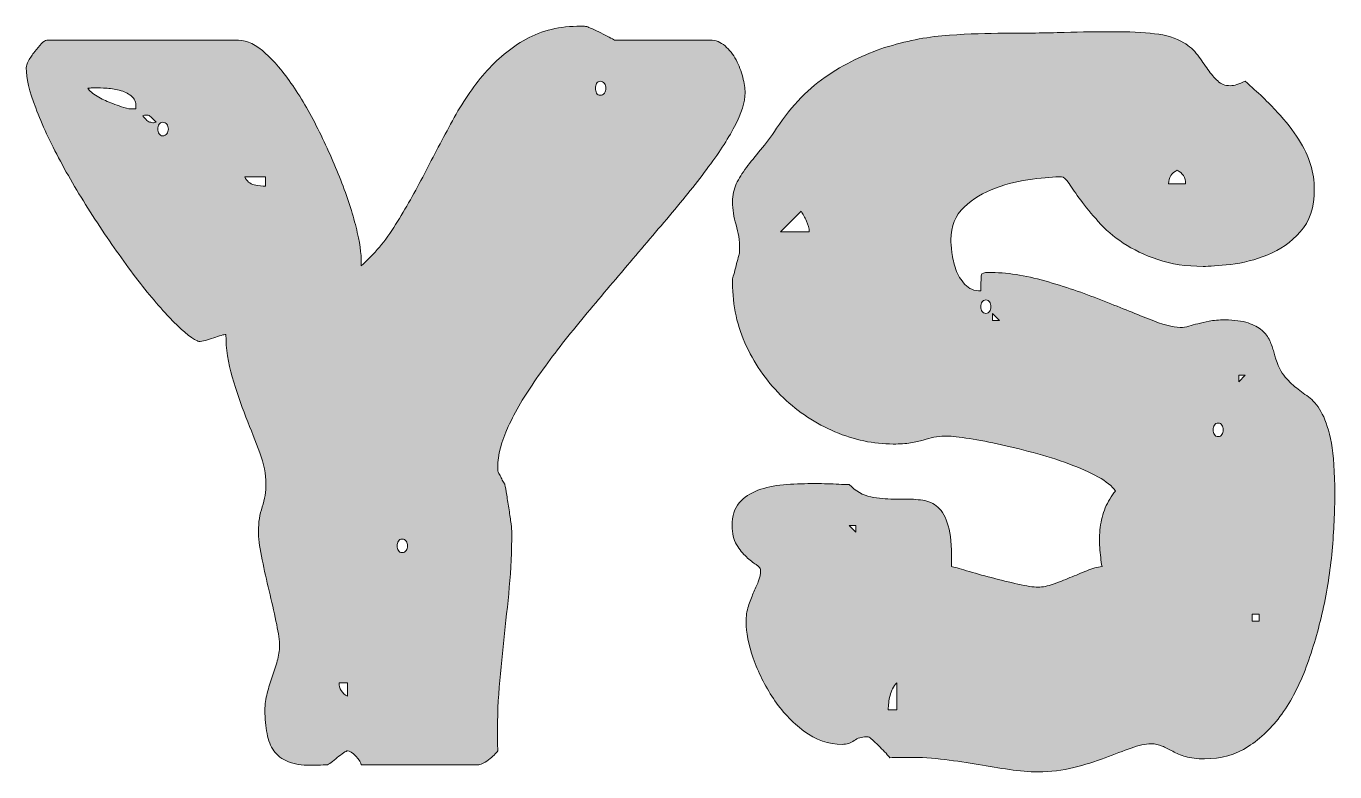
# Model space of a CAD drawing. Header units: inches. Extents: x 187 to 889, y -947 to -118.
# Drawn here: x 750.2 to 889.3, y -911.4 to -832.1 of the extents above; entities that cross this region are included whole.
import ezdxf

# ---------------------------------------------------------------- set-up
doc = ezdxf.new("R2010")
doc.units = ezdxf.units.IN
doc.header["$MEASUREMENT"] = 0
doc.layers.add('Layer 1', color=7, linetype='Continuous')

# ---------------------------------------------------------------- blocks, each defined once
blk = doc.blocks.new('block 35')
at = {"layer": 'Layer 1', "true_color": 0x040404}
h = blk.add_hatch(color=18, dxfattribs=at)
h.dxf.hatch_style = 2
edge = h.paths.add_edge_path()
edge.add_spline(control_points=[(777.12, -897.55), (777.04, -896.88), (776.89, -896.02), (776.66, -894.97), (776.43, -893.93), (776.18, -892.84), (775.92, -891.73), (775.65, -890.61), (775.41, -889.52), (775.2, -888.45), (774.99, -887.39), (774.88, -886.5), (774.88, -885.79), (774.88, -884.87), (775.01, -884.01), (775.28, -883.21), (775.55, -882.41), (775.68, -881.59), (775.68, -880.74), (775.68, -879.74), (775.46, -878.65), (775.01, -877.46), (774.57, -876.27), (774.08, -875.01), (773.55, -873.66), (773.02, -872.31), (772.53, -870.89), (772.09, -869.4), (771.64, -867.91), (771.42, -866.4), (771.42, -864.88), (771.31, -864.88), (771.15, -864.91), (770.92, -864.98), (770.68, -865.05), (770.42, -865.14), (770.12, -865.25), (769.81, -865.35), (769.52, -865.44), (769.24, -865.51), (768.95, -865.59), (768.72, -865.62), (768.55, -865.62), (768.47, -865.62), (768.42, -865.6), (768.39, -865.57), (767.61, -865.18), (766.61, -864.34), (765.41, -863.07), (764.2, -861.79), (762.92, -860.25), (761.57, -858.46), (760.23, -856.67), (758.87, -854.73), (757.5, -852.63), (756.14, -850.54), (754.91, -848.48), (753.83, -846.46), (752.75, -844.44), (751.87, -842.55), (751.2, -840.79), (750.52, -839.04), (750.19, -837.61), (750.19, -836.51), (750.19, -836.33), (750.27, -836.08), (750.45, -835.76), (750.63, -835.44), (750.84, -835.12), (751.09, -834.8), (751.34, -834.49), (751.58, -834.2), (751.81, -833.95), (752.04, -833.71), (752.22, -833.58), (752.37, -833.58), (752.37, -833.58), (772.75, -833.58), (772.75, -833.58), (773.67, -833.58), (774.65, -834.06), (775.68, -835.02), (776.71, -835.98), (777.72, -837.2), (778.71, -838.69), (779.7, -840.18), (780.65, -841.85), (781.53, -843.69), (782.42, -845.54), (783.2, -847.35), (783.88, -849.12), (784.55, -850.9), (785.05, -852.54), (785.39, -854.04), (785.73, -855.55), (785.86, -856.73), (785.79, -857.58), (787.17, -856.38), (788.4, -854.92), (789.46, -853.19), (790.53, -851.47), (791.55, -849.67), (792.52, -847.79), (793.5, -845.91), (794.49, -844.03), (795.5, -842.15), (796.52, -840.27), (797.66, -838.58), (798.94, -837.09), (800.21, -835.6), (801.68, -834.4), (803.33, -833.47), (804.98, -832.55), (806.92, -832.09), (809.16, -832.09), (809.16, -832.09), (809.53, -832.09), (809.53, -832.09), (809.6, -832.13), (809.69, -832.14), (809.79, -832.14), (809.9, -832.18), (810.09, -832.26), (810.38, -832.38), (810.66, -832.51), (810.97, -832.65), (811.28, -832.81), (811.6, -832.97), (811.9, -833.12), (812.16, -833.26), (812.43, -833.4), (812.62, -833.51), (812.72, -833.58), (812.72, -833.58), (822.89, -833.58), (822.89, -833.58), (823.49, -833.58), (824.02, -833.79), (824.48, -834.19), (824.94, -834.6), (825.34, -835.1), (825.65, -835.68), (825.97, -836.27), (826.21, -836.88), (826.37, -837.52), (826.53, -838.16), (826.61, -838.71), (826.61, -839.17), (826.61, -840.16), (826.24, -841.36), (825.5, -842.76), (824.75, -844.16), (823.76, -845.69), (822.51, -847.34), (821.27, -848.99), (819.86, -850.75), (818.28, -852.61), (816.7, -854.47), (815.1, -856.36), (813.47, -858.28), (811.83, -860.19), (810.23, -862.11), (808.65, -864.02), (807.07, -865.94), (805.66, -867.8), (804.42, -869.59), (803.18, -871.38), (802.18, -873.07), (801.44, -874.67), (800.69, -876.27), (800.32, -877.7), (800.32, -878.98), (800.32, -878.98), (800.32, -879.41), (800.32, -879.41), (800.32, -879.44), (800.36, -879.53), (800.45, -879.67), (800.54, -879.81), (800.62, -879.96), (800.69, -880.12), (800.76, -880.28), (800.84, -880.44), (800.93, -880.58), (801.02, -880.72), (801.07, -880.81), (801.07, -880.84), (801.14, -881.09), (801.21, -881.46), (801.28, -881.96), (801.35, -882.46), (801.43, -882.98), (801.52, -883.53), (801.61, -884.08), (801.68, -884.58), (801.73, -885.02), (801.78, -885.47), (801.81, -885.76), (801.81, -885.9), (801.81, -887.92), (801.72, -889.87), (801.55, -891.75), (801.37, -893.64), (801.17, -895.51), (800.96, -897.39), (800.75, -899.28), (800.57, -901.18), (800.43, -903.12), (800.28, -905.05), (800.25, -907.06), (800.32, -909.16), (800.14, -909.44), (799.82, -909.76), (799.34, -910.12), (798.86, -910.47), (798.48, -910.65), (798.19, -910.65), (798.19, -910.65), (785.79, -910.65), (785.79, -910.65), (785.79, -910.43), (785.6, -910.13), (785.23, -909.74), (784.86, -909.35), (784.57, -909.16), (784.35, -909.16), (784.28, -909.16), (784.14, -909.23), (783.93, -909.37), (783.72, -909.51), (783.49, -909.68), (783.26, -909.88), (783.03, -910.07), (782.81, -910.25), (782.6, -910.41), (782.38, -910.57), (782.24, -910.65), (782.17, -910.65), (782.14, -910.65), (781.91, -910.66), (781.48, -910.67), (781.05, -910.69), (780.72, -910.7), (780.47, -910.7), (779.47, -910.7), (778.66, -910.57), (778.02, -910.3), (777.38, -910.04), (776.88, -909.66), (776.53, -909.16), (776.17, -908.66), (775.93, -908.05), (775.79, -907.32), (775.64, -906.59), (775.57, -905.77), (775.57, -904.85), (775.57, -904.21), (775.65, -903.6), (775.81, -903.01), (775.97, -902.42), (776.15, -901.85), (776.34, -901.28), (776.54, -900.71), (776.72, -900.15), (776.88, -899.6), (777.04, -899.05), (777.12, -898.51), (777.12, -897.98), (777.12, -897.98), (777.12, -897.55), (777.12, -897.55)], knot_values=[0, 0, 0, 0, 1, 1, 1, 2, 2, 2, 3, 3, 3, 4, 4, 4, 5, 5, 5, 6, 6, 6, 7, 7, 7, 8, 8, 8, 9, 9, 9, 10, 10, 10, 11, 11, 11, 12, 12, 12, 13, 13, 13, 14, 14, 14, 15, 15, 15, 16, 16, 16, 17, 17, 17, 18, 18, 18, 19, 19, 19, 20, 20, 20, 21, 21, 21, 22, 22, 22, 23, 23, 23, 24, 24, 24, 25, 25, 25, 26, 26, 26, 27, 27, 27, 28, 28, 28, 29, 29, 29, 30, 30, 30, 31, 31, 31, 32, 32, 32, 33, 33, 33, 34, 34, 34, 35, 35, 35, 36, 36, 36, 37, 37, 37, 38, 38, 38, 39, 39, 39, 40, 40, 40, 41, 41, 41, 42, 42, 42, 43, 43, 43, 44, 44, 44, 45, 45, 45, 46, 46, 46, 47, 47, 47, 48, 48, 48, 49, 49, 49, 50, 50, 50, 51, 51, 51, 52, 52, 52, 53, 53, 53, 54, 54, 54, 55, 55, 55, 56, 56, 56, 57, 57, 57, 58, 58, 58, 59, 59, 59, 60, 60, 60, 61, 61, 61, 62, 62, 62, 63, 63, 63, 64, 64, 64, 65, 65, 65, 66, 66, 66, 67, 67, 67, 68, 68, 68, 69, 69, 69, 70, 70, 70, 71, 71, 71, 72, 72, 72, 73, 73, 73, 74, 74, 74, 75, 75, 75, 76, 76, 76, 77, 77, 77, 78, 78, 78, 79, 79, 79, 80, 80, 80, 81, 81, 81, 82, 82, 82, 83, 83, 83, 84, 84, 84, 85, 85, 85, 86, 86, 86, 87, 87, 87, 88, 88, 88, 89, 89, 89, 90, 90, 90, 90], degree=3, periodic=1)
edge = h.paths.add_edge_path()
edge.add_spline(control_points=[(761.47, -840.87), (761.47, -840.87), (761.84, -840.87), (761.84, -840.87), (761.91, -840.34), (761.79, -839.92), (761.47, -839.62), (761.15, -839.32), (760.75, -839.1), (760.27, -838.96), (759.79, -838.82), (759.29, -838.73), (758.78, -838.69), (758.27, -838.66), (757.83, -838.64), (757.48, -838.64), (757.4, -838.64), (757.28, -838.65), (757.1, -838.66), (756.93, -838.68), (756.8, -838.69), (756.73, -838.69), (756.91, -838.98), (757.24, -839.26), (757.72, -839.54), (758.2, -839.83), (758.68, -840.06), (759.18, -840.23), (759.75, -840.48), (760.38, -840.7), (761.1, -840.87), (761.1, -840.87), (761.47, -840.87), (761.47, -840.87)], knot_values=[0, 0, 0, 0, 1, 1, 1, 2, 2, 2, 3, 3, 3, 4, 4, 4, 5, 5, 5, 6, 6, 6, 7, 7, 7, 8, 8, 8, 9, 9, 9, 10, 10, 10, 11, 11, 11, 11], degree=3, periodic=1)
edge = h.paths.add_edge_path()
edge.add_spline(control_points=[(762.59, -841.62), (762.62, -841.69), (762.73, -841.81), (762.91, -841.99), (763.08, -842.17), (763.21, -842.28), (763.28, -842.31), (763.28, -842.31), (763.44, -842.31), (763.44, -842.31), (763.47, -842.35), (763.54, -842.36), (763.65, -842.36), (763.68, -842.36), (763.75, -842.35), (763.84, -842.34), (763.92, -842.32), (763.99, -842.31), (764.02, -842.31), (763.95, -842.24), (763.83, -842.12), (763.65, -841.94), (763.47, -841.76), (763.35, -841.65), (763.28, -841.62), (763.28, -841.58), (763.23, -841.56), (763.14, -841.56), (763.06, -841.56), (762.98, -841.56), (762.91, -841.56), (762.87, -841.56), (762.82, -841.56), (762.75, -841.56), (762.67, -841.56), (762.62, -841.58), (762.59, -841.62)], knot_values=[0, 0, 0, 0, 1, 1, 1, 2, 2, 2, 3, 3, 3, 4, 4, 4, 5, 5, 5, 6, 6, 6, 7, 7, 7, 8, 8, 8, 9, 9, 9, 10, 10, 10, 11, 11, 11, 12, 12, 12, 12], degree=3, periodic=1)
edge = h.paths.add_edge_path()
edge.add_spline(control_points=[(764.71, -842.31), (764.54, -842.31), (764.4, -842.38), (764.32, -842.52), (764.23, -842.66), (764.18, -842.83), (764.18, -843.03), (764.18, -843.22), (764.23, -843.39), (764.32, -843.53), (764.4, -843.68), (764.54, -843.75), (764.71, -843.75), (764.89, -843.75), (765.03, -843.68), (765.14, -843.53), (765.25, -843.39), (765.3, -843.22), (765.3, -843.03), (765.3, -842.83), (765.25, -842.66), (765.14, -842.52), (765.03, -842.38), (764.89, -842.31), (764.71, -842.31)], knot_values=[0, 0, 0, 0, 1, 1, 1, 2, 2, 2, 3, 3, 3, 4, 4, 4, 5, 5, 5, 6, 6, 6, 7, 7, 7, 8, 8, 8, 8], degree=3, periodic=1)
edge = h.paths.add_edge_path()
edge.add_spline(control_points=[(773.44, -848.11), (773.62, -848.57), (773.95, -848.86), (774.43, -848.96), (774.91, -849.07), (775.31, -849.12), (775.63, -849.12), (775.63, -849.12), (775.63, -848.11), (775.63, -848.11), (775.63, -848.11), (773.44, -848.11), (773.44, -848.11)], knot_values=[0, 0, 0, 0, 1, 1, 1, 2, 2, 2, 3, 3, 3, 4, 4, 4, 4], degree=3, periodic=1)
edge = h.paths.add_edge_path()
edge.add_spline(control_points=[(783.45, -901.92), (783.45, -902.56), (783.75, -903.04), (784.35, -903.36), (784.35, -903.36), (784.35, -901.92), (784.35, -901.92), (784.35, -901.92), (783.45, -901.92), (783.45, -901.92)], knot_values=[0, 0, 0, 0, 1, 1, 1, 2, 2, 2, 3, 3, 3, 3], degree=3, periodic=1)
edge = h.paths.add_edge_path()
edge.add_spline(control_points=[(790.16, -886.64), (789.98, -886.64), (789.84, -886.72), (789.76, -886.86), (789.67, -887), (789.62, -887.17), (789.62, -887.36), (789.62, -887.56), (789.67, -887.73), (789.76, -887.87), (789.84, -888.01), (789.98, -888.08), (790.16, -888.08), (790.33, -888.08), (790.47, -888.01), (790.58, -887.87), (790.69, -887.73), (790.74, -887.56), (790.74, -887.36), (790.74, -887.17), (790.69, -887), (790.58, -886.86), (790.47, -886.72), (790.33, -886.64), (790.16, -886.64)], knot_values=[0, 0, 0, 0, 1, 1, 1, 2, 2, 2, 3, 3, 3, 4, 4, 4, 5, 5, 5, 6, 6, 6, 7, 7, 7, 8, 8, 8, 8], degree=3, periodic=1)
edge = h.paths.add_edge_path()
edge.add_spline(control_points=[(811.23, -837.95), (811.05, -837.95), (810.92, -838.02), (810.83, -838.18), (810.74, -838.34), (810.7, -838.51), (810.7, -838.69), (810.7, -838.87), (810.74, -839.04), (810.83, -839.2), (810.92, -839.36), (811.05, -839.44), (811.23, -839.44), (811.41, -839.44), (811.55, -839.36), (811.66, -839.2), (811.76, -839.04), (811.82, -838.87), (811.82, -838.69), (811.82, -838.51), (811.76, -838.34), (811.66, -838.18), (811.55, -838.02), (811.41, -837.95), (811.23, -837.95)], knot_values=[0, 0, 0, 0, 1, 1, 1, 2, 2, 2, 3, 3, 3, 4, 4, 4, 5, 5, 5, 6, 6, 6, 7, 7, 7, 8, 8, 8, 8], degree=3, periodic=1)
h = blk.add_hatch(color=18, dxfattribs=at)
h.dxf.hatch_style = 2
edge = h.paths.add_edge_path()
edge.add_spline(control_points=[(857.75, -911.39), (856.79, -911.39), (855.78, -911.31), (854.71, -911.15), (853.65, -910.99), (852.55, -910.82), (851.41, -910.62), (850.28, -910.42), (849.09, -910.25), (847.85, -910.09), (846.61, -909.93), (845.31, -909.85), (843.96, -909.85), (843.64, -909.85), (843.32, -909.85), (843.01, -909.85), (842.69, -909.85), (842.35, -909.87), (841.99, -909.9), (841.92, -909.8), (841.79, -909.64), (841.6, -909.42), (841.4, -909.21), (841.19, -908.99), (840.96, -908.76), (840.72, -908.53), (840.5, -908.31), (840.29, -908.12), (840.08, -907.93), (839.92, -907.79), (839.81, -907.72), (839.81, -907.72), (839.71, -907.67), (839.71, -907.67), (839.71, -907.67), (839.49, -907.67), (839.49, -907.67), (838.99, -907.67), (838.57, -907.8), (838.22, -908.07), (837.86, -908.33), (837.43, -908.47), (836.94, -908.47), (835.48, -908.47), (834.12, -908), (832.87, -907.05), (831.61, -906.12), (830.52, -904.96), (829.62, -903.6), (828.72, -902.23), (828, -900.8), (827.49, -899.31), (826.98, -897.82), (826.72, -896.54), (826.72, -895.48), (826.72, -894.84), (826.8, -894.27), (826.96, -893.78), (827.12, -893.28), (827.3, -892.82), (827.49, -892.39), (827.68, -891.97), (827.86, -891.56), (828.02, -891.17), (828.18, -890.78), (828.26, -890.35), (828.26, -889.89), (828.26, -889.75), (828.1, -889.57), (827.78, -889.36), (827.46, -889.15), (827.12, -888.87), (826.75, -888.53), (826.37, -888.2), (826.03, -887.76), (825.71, -887.23), (825.39, -886.7), (825.23, -886.02), (825.23, -885.21), (825.23, -884.18), (825.49, -883.37), (826, -882.79), (826.51, -882.2), (827.17, -881.76), (827.97, -881.45), (828.77, -881.15), (829.67, -880.96), (830.68, -880.87), (831.7, -880.78), (832.68, -880.74), (833.64, -880.74), (833.82, -880.74), (834.09, -880.74), (834.46, -880.74), (834.84, -880.74), (835.23, -880.75), (835.66, -880.76), (836.09, -880.78), (836.49, -880.8), (836.88, -880.82), (837.27, -880.83), (837.54, -880.84), (837.68, -880.84), (838.39, -881.55), (839.15, -881.99), (839.97, -882.15), (840.79, -882.31), (841.6, -882.39), (842.42, -882.39), (842.42, -882.39), (843.75, -882.39), (843.75, -882.39), (844.46, -882.39), (845.12, -882.44), (845.72, -882.55), (846.32, -882.65), (846.85, -882.94), (847.29, -883.42), (847.73, -883.9), (848.07, -884.62), (848.3, -885.58), (848.53, -886.54), (848.61, -887.87), (848.54, -889.57), (848.82, -889.61), (849.37, -889.75), (850.16, -890), (850.96, -890.25), (851.84, -890.49), (852.8, -890.74), (853.76, -890.99), (854.7, -891.22), (855.62, -891.43), (856.54, -891.65), (857.25, -891.75), (857.75, -891.75), (858.24, -891.75), (858.79, -891.65), (859.37, -891.43), (859.96, -891.22), (860.55, -890.99), (861.15, -890.74), (861.76, -890.49), (862.35, -890.25), (862.94, -890), (863.52, -889.75), (864.06, -889.61), (864.56, -889.57), (864.45, -888.93), (864.37, -888.26), (864.32, -887.55), (864.27, -886.84), (864.29, -886.12), (864.37, -885.39), (864.46, -884.67), (864.64, -883.98), (864.91, -883.32), (865.17, -882.66), (865.54, -882.07), (866, -881.53), (865.64, -881), (865.02, -880.5), (864.13, -880.02), (863.25, -879.54), (862.21, -879.08), (861.02, -878.63), (859.83, -878.19), (858.57, -877.79), (857.24, -877.44), (855.91, -877.08), (854.63, -876.77), (853.41, -876.5), (852.19, -876.24), (851.08, -876.04), (850.08, -875.89), (849.09, -875.75), (848.34, -875.68), (847.85, -875.68), (847.42, -875.68), (847.03, -875.73), (846.68, -875.81), (846.32, -875.9), (845.95, -876), (845.56, -876.11), (845.17, -876.21), (844.72, -876.31), (844.2, -876.4), (843.69, -876.49), (843.08, -876.53), (842.37, -876.53), (840.27, -876.53), (838.21, -876.1), (836.17, -875.23), (834.12, -874.36), (832.3, -873.15), (830.68, -871.61), (829.07, -870.06), (827.76, -868.25), (826.77, -866.15), (825.78, -864.06), (825.28, -861.81), (825.28, -859.39), (825.28, -859.39), (825.28, -859.02), (825.28, -859.02), (825.28, -858.95), (825.33, -858.77), (825.42, -858.49), (825.5, -858.21), (825.58, -857.9), (825.65, -857.58), (825.73, -857.26), (825.81, -856.96), (825.89, -856.68), (825.98, -856.4), (826.03, -856.22), (826.03, -856.15), (826.03, -856.15), (826.03, -855.77), (826.03, -855.77), (826.03, -854.89), (825.9, -854.04), (825.65, -853.22), (825.41, -852.4), (825.28, -851.59), (825.28, -850.77), (825.28, -850.06), (825.42, -849.42), (825.68, -848.86), (825.95, -848.29), (826.3, -847.71), (826.75, -847.13), (827.19, -846.54), (827.69, -845.92), (828.26, -845.26), (828.83, -844.61), (829.4, -843.84), (829.97, -842.95), (831.6, -840.5), (833.44, -838.6), (835.5, -837.25), (837.56, -835.91), (839.68, -834.9), (841.86, -834.25), (844.04, -833.59), (846.2, -833.19), (848.33, -833.05), (850.46, -832.91), (852.39, -832.84), (854.13, -832.84), (856.47, -832.84), (858.6, -832.81), (860.52, -832.76), (862.43, -832.7), (864.13, -832.68), (865.63, -832.68), (867.4, -832.68), (868.91, -832.75), (870.15, -832.89), (871.39, -833.03), (872.42, -833.35), (873.24, -833.85), (873.84, -834.2), (874.33, -834.65), (874.73, -835.18), (875.12, -835.71), (875.48, -836.22), (875.82, -836.69), (876.15, -837.17), (876.5, -837.58), (876.86, -837.92), (877.21, -838.26), (877.65, -838.42), (878.19, -838.42), (878.61, -838.42), (879.14, -838.26), (879.78, -837.95), (881.13, -839.12), (882.26, -840.21), (883.19, -841.22), (884.11, -842.23), (884.87, -843.2), (885.45, -844.12), (886.04, -845.04), (886.46, -845.94), (886.73, -846.81), (886.99, -847.68), (887.13, -848.56), (887.13, -849.44), (887.13, -851.36), (886.63, -852.87), (885.64, -853.97), (884.64, -855.07), (883.49, -855.88), (882.18, -856.41), (880.86, -856.95), (879.55, -857.28), (878.24, -857.42), (876.93, -857.57), (875.95, -857.64), (875.31, -857.64), (873.5, -857.64), (871.9, -857.4), (870.5, -856.92), (869.09, -856.44), (867.87, -855.85), (866.82, -855.16), (865.78, -854.47), (864.89, -853.71), (864.16, -852.87), (863.43, -852.04), (862.81, -851.28), (862.3, -850.59), (861.78, -849.89), (861.37, -849.31), (861.05, -848.83), (860.73, -848.35), (860.46, -848.11), (860.25, -848.11), (859.5, -848.11), (858.47, -848.19), (857.16, -848.35), (855.85, -848.51), (854.55, -848.83), (853.25, -849.31), (851.95, -849.79), (850.84, -850.46), (849.9, -851.33), (848.96, -852.2), (848.49, -853.36), (848.49, -854.82), (848.49, -855.1), (848.52, -855.54), (848.59, -856.15), (848.66, -856.75), (848.81, -857.35), (849.02, -857.96), (849.23, -858.56), (849.55, -859.09), (849.98, -859.55), (850.4, -860.02), (850.97, -860.25), (851.68, -860.25), (851.68, -859.29), (851.7, -858.72), (851.73, -858.54), (851.77, -858.37), (852.02, -858.28), (852.48, -858.28), (854.4, -858.28), (856.4, -858.58), (858.49, -859.18), (860.59, -859.79), (862.57, -860.46), (864.45, -861.2), (866.33, -861.95), (868.02, -862.62), (869.51, -863.23), (871, -863.83), (872.12, -864.13), (872.86, -864.13), (873.18, -864.13), (873.49, -864.09), (873.79, -864), (874.1, -863.91), (874.41, -863.82), (874.75, -863.73), (875.09, -863.64), (875.49, -863.55), (875.95, -863.47), (876.41, -863.38), (876.98, -863.33), (877.65, -863.33), (878.65, -863.33), (879.45, -863.44), (880.08, -863.65), (880.69, -863.86), (881.19, -864.13), (881.57, -864.45), (881.94, -864.77), (882.21, -865.13), (882.39, -865.54), (882.57, -865.95), (882.71, -866.35), (882.82, -866.74), (883.1, -867.84), (883.45, -868.66), (883.88, -869.21), (884.31, -869.76), (884.76, -870.22), (885.24, -870.57), (885.72, -870.93), (886.2, -871.29), (886.67, -871.66), (887.15, -872.03), (887.59, -872.59), (887.98, -873.34), (888.37, -874.08), (888.69, -875.11), (888.94, -876.43), (889.18, -877.74), (889.31, -879.53), (889.31, -881.8), (889.31, -883.72), (889.21, -885.75), (889.02, -887.89), (888.82, -890.04), (888.49, -892.15), (888.03, -894.23), (887.57, -896.3), (886.98, -898.3), (886.28, -900.22), (885.56, -902.13), (884.7, -903.81), (883.67, -905.25), (882.64, -906.68), (881.45, -907.84), (880.1, -908.7), (878.75, -909.58), (877.21, -910.01), (875.47, -910.01), (874.65, -910.01), (873.98, -909.93), (873.45, -909.77), (872.92, -909.61), (872.45, -909.42), (872.07, -909.21), (871.67, -909), (871.3, -908.81), (870.95, -908.65), (870.59, -908.49), (870.2, -908.41), (869.78, -908.41), (869.17, -908.41), (868.46, -908.56), (867.65, -908.86), (866.83, -909.17), (865.91, -909.51), (864.88, -909.9), (863.85, -910.29), (862.74, -910.64), (861.55, -910.94), (860.36, -911.24), (859.1, -911.39), (857.75, -911.39)], knot_values=[0, 0, 0, 0, 1, 1, 1, 2, 2, 2, 3, 3, 3, 4, 4, 4, 5, 5, 5, 6, 6, 6, 7, 7, 7, 8, 8, 8, 9, 9, 9, 10, 10, 10, 11, 11, 11, 12, 12, 12, 13, 13, 13, 14, 14, 14, 15, 15, 15, 16, 16, 16, 17, 17, 17, 18, 18, 18, 19, 19, 19, 20, 20, 20, 21, 21, 21, 22, 22, 22, 23, 23, 23, 24, 24, 24, 25, 25, 25, 26, 26, 26, 27, 27, 27, 28, 28, 28, 29, 29, 29, 30, 30, 30, 31, 31, 31, 32, 32, 32, 33, 33, 33, 34, 34, 34, 35, 35, 35, 36, 36, 36, 37, 37, 37, 38, 38, 38, 39, 39, 39, 40, 40, 40, 41, 41, 41, 42, 42, 42, 43, 43, 43, 44, 44, 44, 45, 45, 45, 46, 46, 46, 47, 47, 47, 48, 48, 48, 49, 49, 49, 50, 50, 50, 51, 51, 51, 52, 52, 52, 53, 53, 53, 54, 54, 54, 55, 55, 55, 56, 56, 56, 57, 57, 57, 58, 58, 58, 59, 59, 59, 60, 60, 60, 61, 61, 61, 62, 62, 62, 63, 63, 63, 64, 64, 64, 65, 65, 65, 66, 66, 66, 67, 67, 67, 68, 68, 68, 69, 69, 69, 70, 70, 70, 71, 71, 71, 72, 72, 72, 73, 73, 73, 74, 74, 74, 75, 75, 75, 76, 76, 76, 77, 77, 77, 78, 78, 78, 79, 79, 79, 80, 80, 80, 81, 81, 81, 82, 82, 82, 83, 83, 83, 84, 84, 84, 85, 85, 85, 86, 86, 86, 87, 87, 87, 88, 88, 88, 89, 89, 89, 90, 90, 90, 91, 91, 91, 92, 92, 92, 93, 93, 93, 94, 94, 94, 95, 95, 95, 96, 96, 96, 97, 97, 97, 98, 98, 98, 99, 99, 99, 100, 100, 100, 101, 101, 101, 102, 102, 102, 103, 103, 103, 104, 104, 104, 105, 105, 105, 106, 106, 106, 107, 107, 107, 108, 108, 108, 109, 109, 109, 110, 110, 110, 111, 111, 111, 112, 112, 112, 113, 113, 113, 114, 114, 114, 115, 115, 115, 116, 116, 116, 117, 117, 117, 118, 118, 118, 119, 119, 119, 120, 120, 120, 121, 121, 121, 122, 122, 122, 123, 123, 123, 124, 124, 124, 125, 125, 125, 126, 126, 126, 127, 127, 127, 128, 128, 128, 129, 129, 129, 130, 130, 130, 131, 131, 131, 132, 132, 132, 133, 133, 133, 134, 134, 134, 135, 135, 135, 136, 136, 136, 137, 137, 137, 138, 138, 138, 139, 139, 139, 140, 140, 140, 141, 141, 141, 142, 142, 142, 143, 143, 143, 144, 144, 144, 145, 145, 145, 146, 146, 146, 147, 147, 147, 148, 148, 148, 148], degree=3, periodic=1)
edge = h.paths.add_edge_path()
edge.add_spline(control_points=[(833.43, -853.97), (833.43, -853.61), (833.33, -853.23), (833.13, -852.82), (832.94, -852.41), (832.75, -852.07), (832.57, -851.78), (832.57, -851.78), (830.39, -853.97), (830.39, -853.97), (830.39, -853.97), (833.43, -853.97), (833.43, -853.97)], knot_values=[0, 0, 0, 0, 1, 1, 1, 2, 2, 2, 3, 3, 3, 4, 4, 4, 4], degree=3, periodic=1)
h.paths.add_polyline_path([(838.38, -885.9), (838.38, -885.21), (837.68, -885.21)])
edge = h.paths.add_edge_path()
edge.add_spline(control_points=[(842.74, -901.92), (842.38, -902.31), (842.14, -902.76), (842.02, -903.28), (841.9, -903.79), (841.83, -904.3), (841.83, -904.79), (841.83, -904.79), (842.74, -904.79), (842.74, -904.79), (842.74, -904.79), (842.74, -901.92), (842.74, -901.92)], knot_values=[0, 0, 0, 0, 1, 1, 1, 2, 2, 2, 3, 3, 3, 4, 4, 4, 4], degree=3, periodic=1)
edge = h.paths.add_edge_path()
edge.add_spline(control_points=[(852.21, -862.64), (852.39, -862.64), (852.52, -862.57), (852.61, -862.43), (852.7, -862.29), (852.75, -862.12), (852.75, -861.92), (852.75, -861.73), (852.7, -861.56), (852.61, -861.42), (852.52, -861.28), (852.39, -861.2), (852.21, -861.2), (852.03, -861.2), (851.9, -861.28), (851.81, -861.42), (851.72, -861.56), (851.68, -861.73), (851.68, -861.92), (851.68, -862.12), (851.72, -862.29), (851.81, -862.43), (851.9, -862.57), (852.03, -862.64), (852.21, -862.64)], knot_values=[0, 0, 0, 0, 1, 1, 1, 2, 2, 2, 3, 3, 3, 4, 4, 4, 5, 5, 5, 6, 6, 6, 7, 7, 7, 8, 8, 8, 8], degree=3, periodic=1)
h.paths.add_polyline_path([(852.9, -863.39), (853.65, -863.39), (852.9, -862.64)])
edge = h.paths.add_edge_path()
edge.add_spline(control_points=[(872.54, -847.42), (871.94, -847.7), (871.64, -848.18), (871.64, -848.86), (871.64, -848.86), (873.45, -848.86), (873.45, -848.86), (873.45, -848.18), (873.15, -847.7), (872.54, -847.42)], knot_values=[0, 0, 0, 0, 1, 1, 1, 2, 2, 2, 3, 3, 3, 3], degree=3, periodic=1)
edge = h.paths.add_edge_path()
edge.add_spline(control_points=[(876.91, -874.3), (876.73, -874.3), (876.6, -874.37), (876.51, -874.51), (876.42, -874.65), (876.38, -874.82), (876.38, -875.01), (876.38, -875.21), (876.42, -875.38), (876.51, -875.52), (876.6, -875.66), (876.73, -875.73), (876.91, -875.73), (877.09, -875.73), (877.22, -875.66), (877.31, -875.52), (877.39, -875.38), (877.44, -875.21), (877.44, -875.01), (877.44, -874.82), (877.39, -874.65), (877.31, -874.51), (877.22, -874.37), (877.09, -874.3), (876.91, -874.3)], knot_values=[0, 0, 0, 0, 1, 1, 1, 2, 2, 2, 3, 3, 3, 4, 4, 4, 5, 5, 5, 6, 6, 6, 7, 7, 7, 8, 8, 8, 8], degree=3, periodic=1)
h.paths.add_polyline_path([(879.78, -869.19), (879.09, -869.19), (879.09, -869.93)])
h.paths.add_polyline_path([(881.27, -894.63), (880.53, -894.63), (880.53, -895.37), (881.27, -895.37)])
at = {"layer": 'Layer 1', "lineweight": 0}
for points in [[(852.9, -863.39), (853.65, -863.39), (852.9, -862.64), (852.9, -863.39)], [(879.78, -869.19), (879.09, -869.19), (879.09, -869.93), (879.78, -869.19)], [(838.38, -885.9), (838.38, -885.21), (837.68, -885.21), (838.38, -885.9)], [(881.27, -894.63), (880.53, -894.63), (880.53, -895.37), (881.27, -895.37), (881.27, -894.63)]]:
    blk.add_lwpolyline(points, dxfattribs=at)
for points, knots in [([(777.12, -897.55), (777.04, -896.88), (776.89, -896.02), (776.66, -894.97), (776.43, -893.93), (776.18, -892.84), (775.92, -891.73), (775.65, -890.61), (775.41, -889.52), (775.2, -888.45), (774.99, -887.39), (774.88, -886.5), (774.88, -885.79), (774.88, -884.87), (775.01, -884.01), (775.28, -883.21), (775.55, -882.41), (775.68, -881.59), (775.68, -880.74), (775.68, -879.74), (775.46, -878.65), (775.01, -877.46), (774.57, -876.27), (774.08, -875.01), (773.55, -873.66), (773.02, -872.31), (772.53, -870.89), (772.09, -869.4), (771.64, -867.91), (771.42, -866.4), (771.42, -864.88), (771.31, -864.88), (771.15, -864.91), (770.92, -864.98), (770.68, -865.05), (770.42, -865.14), (770.12, -865.25), (769.81, -865.35), (769.52, -865.44), (769.24, -865.51), (768.95, -865.59), (768.72, -865.62), (768.55, -865.62), (768.47, -865.62), (768.42, -865.6), (768.39, -865.57), (767.61, -865.18), (766.61, -864.34), (765.41, -863.07), (764.2, -861.79), (762.92, -860.25), (761.57, -858.46), (760.23, -856.67), (758.87, -854.73), (757.5, -852.63), (756.14, -850.54), (754.91, -848.48), (753.83, -846.46), (752.75, -844.44), (751.87, -842.55), (751.2, -840.79), (750.52, -839.04), (750.19, -837.61), (750.19, -836.51), (750.19, -836.33), (750.27, -836.08), (750.45, -835.76), (750.63, -835.44), (750.84, -835.12), (751.09, -834.8), (751.34, -834.49), (751.58, -834.2), (751.81, -833.95), (752.04, -833.71), (752.22, -833.58), (752.37, -833.58), (752.37, -833.58), (772.75, -833.58), (772.75, -833.58), (773.67, -833.58), (774.65, -834.06), (775.68, -835.02), (776.71, -835.98), (777.72, -837.2), (778.71, -838.69), (779.7, -840.18), (780.65, -841.85), (781.53, -843.69), (782.42, -845.54), (783.2, -847.35), (783.88, -849.12), (784.55, -850.9), (785.05, -852.54), (785.39, -854.04), (785.73, -855.55), (785.86, -856.73), (785.79, -857.58), (787.17, -856.38), (788.4, -854.92), (789.46, -853.19), (790.53, -851.47), (791.55, -849.67), (792.52, -847.79), (793.5, -845.91), (794.49, -844.03), (795.5, -842.15), (796.52, -840.27), (797.66, -838.58), (798.94, -837.09), (800.21, -835.6), (801.68, -834.4), (803.33, -833.47), (804.98, -832.55), (806.92, -832.09), (809.16, -832.09), (809.16, -832.09), (809.53, -832.09), (809.53, -832.09), (809.6, -832.13), (809.69, -832.14), (809.79, -832.14), (809.9, -832.18), (810.09, -832.26), (810.38, -832.38), (810.66, -832.51), (810.97, -832.65), (811.28, -832.81), (811.6, -832.97), (811.9, -833.12), (812.16, -833.26), (812.43, -833.4), (812.62, -833.51), (812.72, -833.58), (812.72, -833.58), (822.89, -833.58), (822.89, -833.58), (823.49, -833.58), (824.02, -833.79), (824.48, -834.19), (824.94, -834.6), (825.34, -835.1), (825.65, -835.68), (825.97, -836.27), (826.21, -836.88), (826.37, -837.52), (826.53, -838.16), (826.61, -838.71), (826.61, -839.17), (826.61, -840.16), (826.24, -841.36), (825.5, -842.76), (824.75, -844.16), (823.76, -845.69), (822.51, -847.34), (821.27, -848.99), (819.86, -850.75), (818.28, -852.61), (816.7, -854.47), (815.1, -856.36), (813.47, -858.28), (811.83, -860.19), (810.23, -862.11), (808.65, -864.02), (807.07, -865.94), (805.66, -867.8), (804.42, -869.59), (803.18, -871.38), (802.18, -873.07), (801.44, -874.67), (800.69, -876.27), (800.32, -877.7), (800.32, -878.98), (800.32, -878.98), (800.32, -879.41), (800.32, -879.41), (800.32, -879.44), (800.36, -879.53), (800.45, -879.67), (800.54, -879.81), (800.62, -879.96), (800.69, -880.12), (800.76, -880.28), (800.84, -880.44), (800.93, -880.58), (801.02, -880.72), (801.07, -880.81), (801.07, -880.84), (801.14, -881.09), (801.21, -881.46), (801.28, -881.96), (801.35, -882.46), (801.43, -882.98), (801.52, -883.53), (801.61, -884.08), (801.68, -884.58), (801.73, -885.02), (801.78, -885.47), (801.81, -885.76), (801.81, -885.9), (801.81, -887.92), (801.72, -889.87), (801.55, -891.75), (801.37, -893.64), (801.17, -895.51), (800.96, -897.39), (800.75, -899.28), (800.57, -901.18), (800.43, -903.12), (800.28, -905.05), (800.25, -907.06), (800.32, -909.16), (800.14, -909.44), (799.82, -909.76), (799.34, -910.12), (798.86, -910.47), (798.48, -910.65), (798.19, -910.65), (798.19, -910.65), (785.79, -910.65), (785.79, -910.65), (785.79, -910.43), (785.6, -910.13), (785.23, -909.74), (784.86, -909.35), (784.57, -909.16), (784.35, -909.16), (784.28, -909.16), (784.14, -909.23), (783.93, -909.37), (783.72, -909.51), (783.49, -909.68), (783.26, -909.88), (783.03, -910.07), (782.81, -910.25), (782.6, -910.41), (782.38, -910.57), (782.24, -910.65), (782.17, -910.65), (782.14, -910.65), (781.91, -910.66), (781.48, -910.67), (781.05, -910.69), (780.72, -910.7), (780.47, -910.7), (779.47, -910.7), (778.66, -910.57), (778.02, -910.3), (777.38, -910.04), (776.88, -909.66), (776.53, -909.16), (776.17, -908.66), (775.93, -908.05), (775.79, -907.32), (775.64, -906.59), (775.57, -905.77), (775.57, -904.85), (775.57, -904.21), (775.65, -903.6), (775.81, -903.01), (775.97, -902.42), (776.15, -901.85), (776.34, -901.28), (776.54, -900.71), (776.72, -900.15), (776.88, -899.6), (777.04, -899.05), (777.12, -898.51), (777.12, -897.98), (777.12, -897.98), (777.12, -897.55), (777.12, -897.55)], [0, 0, 0, 0, 1, 1, 1, 2, 2, 2, 3, 3, 3, 4, 4, 4, 5, 5, 5, 6, 6, 6, 7, 7, 7, 8, 8, 8, 9, 9, 9, 10, 10, 10, 11, 11, 11, 12, 12, 12, 13, 13, 13, 14, 14, 14, 15, 15, 15, 16, 16, 16, 17, 17, 17, 18, 18, 18, 19, 19, 19, 20, 20, 20, 21, 21, 21, 22, 22, 22, 23, 23, 23, 24, 24, 24, 25, 25, 25, 26, 26, 26, 27, 27, 27, 28, 28, 28, 29, 29, 29, 30, 30, 30, 31, 31, 31, 32, 32, 32, 33, 33, 33, 34, 34, 34, 35, 35, 35, 36, 36, 36, 37, 37, 37, 38, 38, 38, 39, 39, 39, 40, 40, 40, 41, 41, 41, 42, 42, 42, 43, 43, 43, 44, 44, 44, 45, 45, 45, 46, 46, 46, 47, 47, 47, 48, 48, 48, 49, 49, 49, 50, 50, 50, 51, 51, 51, 52, 52, 52, 53, 53, 53, 54, 54, 54, 55, 55, 55, 56, 56, 56, 57, 57, 57, 58, 58, 58, 59, 59, 59, 60, 60, 60, 61, 61, 61, 62, 62, 62, 63, 63, 63, 64, 64, 64, 65, 65, 65, 66, 66, 66, 67, 67, 67, 68, 68, 68, 69, 69, 69, 70, 70, 70, 71, 71, 71, 72, 72, 72, 73, 73, 73, 74, 74, 74, 75, 75, 75, 76, 76, 76, 77, 77, 77, 78, 78, 78, 79, 79, 79, 80, 80, 80, 81, 81, 81, 82, 82, 82, 83, 83, 83, 84, 84, 84, 85, 85, 85, 86, 86, 86, 87, 87, 87, 88, 88, 88, 89, 89, 89, 90, 90, 90, 90]), ([(857.75, -911.39), (856.79, -911.39), (855.78, -911.31), (854.71, -911.15), (853.65, -910.99), (852.55, -910.82), (851.41, -910.62), (850.28, -910.42), (849.09, -910.25), (847.85, -910.09), (846.61, -909.93), (845.31, -909.85), (843.96, -909.85), (843.64, -909.85), (843.32, -909.85), (843.01, -909.85), (842.69, -909.85), (842.35, -909.87), (841.99, -909.9), (841.92, -909.8), (841.79, -909.64), (841.6, -909.42), (841.4, -909.21), (841.19, -908.99), (840.96, -908.76), (840.72, -908.53), (840.5, -908.31), (840.29, -908.12), (840.08, -907.93), (839.92, -907.79), (839.81, -907.72), (839.81, -907.72), (839.71, -907.67), (839.71, -907.67), (839.71, -907.67), (839.49, -907.67), (839.49, -907.67), (838.99, -907.67), (838.57, -907.8), (838.22, -908.07), (837.86, -908.33), (837.43, -908.47), (836.94, -908.47), (835.48, -908.47), (834.12, -908), (832.87, -907.05), (831.61, -906.12), (830.52, -904.96), (829.62, -903.6), (828.72, -902.23), (828, -900.8), (827.49, -899.31), (826.98, -897.82), (826.72, -896.54), (826.72, -895.48), (826.72, -894.84), (826.8, -894.27), (826.96, -893.78), (827.12, -893.28), (827.3, -892.82), (827.49, -892.39), (827.68, -891.97), (827.86, -891.56), (828.02, -891.17), (828.18, -890.78), (828.26, -890.35), (828.26, -889.89), (828.26, -889.75), (828.1, -889.57), (827.78, -889.36), (827.46, -889.15), (827.12, -888.87), (826.75, -888.53), (826.37, -888.2), (826.03, -887.76), (825.71, -887.23), (825.39, -886.7), (825.23, -886.02), (825.23, -885.21), (825.23, -884.18), (825.49, -883.37), (826, -882.79), (826.51, -882.2), (827.17, -881.76), (827.97, -881.45), (828.77, -881.15), (829.67, -880.96), (830.68, -880.87), (831.7, -880.78), (832.68, -880.74), (833.64, -880.74), (833.82, -880.74), (834.09, -880.74), (834.46, -880.74), (834.84, -880.74), (835.23, -880.75), (835.66, -880.76), (836.09, -880.78), (836.49, -880.8), (836.88, -880.82), (837.27, -880.83), (837.54, -880.84), (837.68, -880.84), (838.39, -881.55), (839.15, -881.99), (839.97, -882.15), (840.79, -882.31), (841.6, -882.39), (842.42, -882.39), (842.42, -882.39), (843.75, -882.39), (843.75, -882.39), (844.46, -882.39), (845.12, -882.44), (845.72, -882.55), (846.32, -882.65), (846.85, -882.94), (847.29, -883.42), (847.73, -883.9), (848.07, -884.62), (848.3, -885.58), (848.53, -886.54), (848.61, -887.87), (848.54, -889.57), (848.82, -889.61), (849.37, -889.75), (850.16, -890), (850.96, -890.25), (851.84, -890.49), (852.8, -890.74), (853.76, -890.99), (854.7, -891.22), (855.62, -891.43), (856.54, -891.65), (857.25, -891.75), (857.75, -891.75), (858.24, -891.75), (858.79, -891.65), (859.37, -891.43), (859.96, -891.22), (860.55, -890.99), (861.15, -890.74), (861.76, -890.49), (862.35, -890.25), (862.94, -890), (863.52, -889.75), (864.06, -889.61), (864.56, -889.57), (864.45, -888.93), (864.37, -888.26), (864.32, -887.55), (864.27, -886.84), (864.29, -886.12), (864.37, -885.39), (864.46, -884.67), (864.64, -883.98), (864.91, -883.32), (865.17, -882.66), (865.54, -882.07), (866, -881.53), (865.64, -881), (865.02, -880.5), (864.13, -880.02), (863.25, -879.54), (862.21, -879.08), (861.02, -878.63), (859.83, -878.19), (858.57, -877.79), (857.24, -877.44), (855.91, -877.08), (854.63, -876.77), (853.41, -876.5), (852.19, -876.24), (851.08, -876.04), (850.08, -875.89), (849.09, -875.75), (848.34, -875.68), (847.85, -875.68), (847.42, -875.68), (847.03, -875.73), (846.68, -875.81), (846.32, -875.9), (845.95, -876), (845.56, -876.11), (845.17, -876.21), (844.72, -876.31), (844.2, -876.4), (843.69, -876.49), (843.08, -876.53), (842.37, -876.53), (840.27, -876.53), (838.21, -876.1), (836.17, -875.23), (834.12, -874.36), (832.3, -873.15), (830.68, -871.61), (829.07, -870.06), (827.76, -868.25), (826.77, -866.15), (825.78, -864.06), (825.28, -861.81), (825.28, -859.39), (825.28, -859.39), (825.28, -859.02), (825.28, -859.02), (825.28, -858.95), (825.33, -858.77), (825.42, -858.49), (825.5, -858.21), (825.58, -857.9), (825.65, -857.58), (825.73, -857.26), (825.81, -856.96), (825.89, -856.68), (825.98, -856.4), (826.03, -856.22), (826.03, -856.15), (826.03, -856.15), (826.03, -855.77), (826.03, -855.77), (826.03, -854.89), (825.9, -854.04), (825.65, -853.22), (825.41, -852.4), (825.28, -851.59), (825.28, -850.77), (825.28, -850.06), (825.42, -849.42), (825.68, -848.86), (825.95, -848.29), (826.3, -847.71), (826.75, -847.13), (827.19, -846.54), (827.69, -845.92), (828.26, -845.26), (828.83, -844.61), (829.4, -843.84), (829.97, -842.95), (831.6, -840.5), (833.44, -838.6), (835.5, -837.25), (837.56, -835.91), (839.68, -834.9), (841.86, -834.25), (844.04, -833.59), (846.2, -833.19), (848.33, -833.05), (850.46, -832.91), (852.39, -832.84), (854.13, -832.84), (856.47, -832.84), (858.6, -832.81), (860.52, -832.76), (862.43, -832.7), (864.13, -832.68), (865.63, -832.68), (867.4, -832.68), (868.91, -832.75), (870.15, -832.89), (871.39, -833.03), (872.42, -833.35), (873.24, -833.85), (873.84, -834.2), (874.33, -834.65), (874.73, -835.18), (875.12, -835.71), (875.48, -836.22), (875.82, -836.69), (876.15, -837.17), (876.5, -837.58), (876.86, -837.92), (877.21, -838.26), (877.65, -838.42), (878.19, -838.42), (878.61, -838.42), (879.14, -838.26), (879.78, -837.95), (881.13, -839.12), (882.26, -840.21), (883.19, -841.22), (884.11, -842.23), (884.87, -843.2), (885.45, -844.12), (886.04, -845.04), (886.46, -845.94), (886.73, -846.81), (886.99, -847.68), (887.13, -848.56), (887.13, -849.44), (887.13, -851.36), (886.63, -852.87), (885.64, -853.97), (884.64, -855.07), (883.49, -855.88), (882.18, -856.41), (880.86, -856.95), (879.55, -857.28), (878.24, -857.42), (876.93, -857.57), (875.95, -857.64), (875.31, -857.64), (873.5, -857.64), (871.9, -857.4), (870.5, -856.92), (869.09, -856.44), (867.87, -855.85), (866.82, -855.16), (865.78, -854.47), (864.89, -853.71), (864.16, -852.87), (863.43, -852.04), (862.81, -851.28), (862.3, -850.59), (861.78, -849.89), (861.37, -849.31), (861.05, -848.83), (860.73, -848.35), (860.46, -848.11), (860.25, -848.11), (859.5, -848.11), (858.47, -848.19), (857.16, -848.35), (855.85, -848.51), (854.55, -848.83), (853.25, -849.31), (851.95, -849.79), (850.84, -850.46), (849.9, -851.33), (848.96, -852.2), (848.49, -853.36), (848.49, -854.82), (848.49, -855.1), (848.52, -855.54), (848.59, -856.15), (848.66, -856.75), (848.81, -857.35), (849.02, -857.96), (849.23, -858.56), (849.55, -859.09), (849.98, -859.55), (850.4, -860.02), (850.97, -860.25), (851.68, -860.25), (851.68, -859.29), (851.7, -858.72), (851.73, -858.54), (851.77, -858.37), (852.02, -858.28), (852.48, -858.28), (854.4, -858.28), (856.4, -858.58), (858.49, -859.18), (860.59, -859.79), (862.57, -860.46), (864.45, -861.2), (866.33, -861.95), (868.02, -862.62), (869.51, -863.23), (871, -863.83), (872.12, -864.13), (872.86, -864.13), (873.18, -864.13), (873.49, -864.09), (873.79, -864), (874.1, -863.91), (874.41, -863.82), (874.75, -863.73), (875.09, -863.64), (875.49, -863.55), (875.95, -863.47), (876.41, -863.38), (876.98, -863.33), (877.65, -863.33), (878.65, -863.33), (879.45, -863.44), (880.08, -863.65), (880.69, -863.86), (881.19, -864.13), (881.57, -864.45), (881.94, -864.77), (882.21, -865.13), (882.39, -865.54), (882.57, -865.95), (882.71, -866.35), (882.82, -866.74), (883.1, -867.84), (883.45, -868.66), (883.88, -869.21), (884.31, -869.76), (884.76, -870.22), (885.24, -870.57), (885.72, -870.93), (886.2, -871.29), (886.67, -871.66), (887.15, -872.03), (887.59, -872.59), (887.98, -873.34), (888.37, -874.08), (888.69, -875.11), (888.94, -876.43), (889.18, -877.74), (889.31, -879.53), (889.31, -881.8), (889.31, -883.72), (889.21, -885.75), (889.02, -887.89), (888.82, -890.04), (888.49, -892.15), (888.03, -894.23), (887.57, -896.3), (886.98, -898.3), (886.28, -900.22), (885.56, -902.13), (884.7, -903.81), (883.67, -905.25), (882.64, -906.68), (881.45, -907.84), (880.1, -908.7), (878.75, -909.58), (877.21, -910.01), (875.47, -910.01), (874.65, -910.01), (873.98, -909.93), (873.45, -909.77), (872.92, -909.61), (872.45, -909.42), (872.07, -909.21), (871.67, -909), (871.3, -908.81), (870.95, -908.65), (870.59, -908.49), (870.2, -908.41), (869.78, -908.41), (869.17, -908.41), (868.46, -908.56), (867.65, -908.86), (866.83, -909.17), (865.91, -909.51), (864.88, -909.9), (863.85, -910.29), (862.74, -910.64), (861.55, -910.94), (860.36, -911.24), (859.1, -911.39), (857.75, -911.39)], [0, 0, 0, 0, 1, 1, 1, 2, 2, 2, 3, 3, 3, 4, 4, 4, 5, 5, 5, 6, 6, 6, 7, 7, 7, 8, 8, 8, 9, 9, 9, 10, 10, 10, 11, 11, 11, 12, 12, 12, 13, 13, 13, 14, 14, 14, 15, 15, 15, 16, 16, 16, 17, 17, 17, 18, 18, 18, 19, 19, 19, 20, 20, 20, 21, 21, 21, 22, 22, 22, 23, 23, 23, 24, 24, 24, 25, 25, 25, 26, 26, 26, 27, 27, 27, 28, 28, 28, 29, 29, 29, 30, 30, 30, 31, 31, 31, 32, 32, 32, 33, 33, 33, 34, 34, 34, 35, 35, 35, 36, 36, 36, 37, 37, 37, 38, 38, 38, 39, 39, 39, 40, 40, 40, 41, 41, 41, 42, 42, 42, 43, 43, 43, 44, 44, 44, 45, 45, 45, 46, 46, 46, 47, 47, 47, 48, 48, 48, 49, 49, 49, 50, 50, 50, 51, 51, 51, 52, 52, 52, 53, 53, 53, 54, 54, 54, 55, 55, 55, 56, 56, 56, 57, 57, 57, 58, 58, 58, 59, 59, 59, 60, 60, 60, 61, 61, 61, 62, 62, 62, 63, 63, 63, 64, 64, 64, 65, 65, 65, 66, 66, 66, 67, 67, 67, 68, 68, 68, 69, 69, 69, 70, 70, 70, 71, 71, 71, 72, 72, 72, 73, 73, 73, 74, 74, 74, 75, 75, 75, 76, 76, 76, 77, 77, 77, 78, 78, 78, 79, 79, 79, 80, 80, 80, 81, 81, 81, 82, 82, 82, 83, 83, 83, 84, 84, 84, 85, 85, 85, 86, 86, 86, 87, 87, 87, 88, 88, 88, 89, 89, 89, 90, 90, 90, 91, 91, 91, 92, 92, 92, 93, 93, 93, 94, 94, 94, 95, 95, 95, 96, 96, 96, 97, 97, 97, 98, 98, 98, 99, 99, 99, 100, 100, 100, 101, 101, 101, 102, 102, 102, 103, 103, 103, 104, 104, 104, 105, 105, 105, 106, 106, 106, 107, 107, 107, 108, 108, 108, 109, 109, 109, 110, 110, 110, 111, 111, 111, 112, 112, 112, 113, 113, 113, 114, 114, 114, 115, 115, 115, 116, 116, 116, 117, 117, 117, 118, 118, 118, 119, 119, 119, 120, 120, 120, 121, 121, 121, 122, 122, 122, 123, 123, 123, 124, 124, 124, 125, 125, 125, 126, 126, 126, 127, 127, 127, 128, 128, 128, 129, 129, 129, 130, 130, 130, 131, 131, 131, 132, 132, 132, 133, 133, 133, 134, 134, 134, 135, 135, 135, 136, 136, 136, 137, 137, 137, 138, 138, 138, 139, 139, 139, 140, 140, 140, 141, 141, 141, 142, 142, 142, 143, 143, 143, 144, 144, 144, 145, 145, 145, 146, 146, 146, 147, 147, 147, 148, 148, 148, 148]), ([(761.47, -840.87), (761.47, -840.87), (761.84, -840.87), (761.84, -840.87), (761.91, -840.34), (761.79, -839.92), (761.47, -839.62), (761.15, -839.32), (760.75, -839.1), (760.27, -838.96), (759.79, -838.82), (759.29, -838.73), (758.78, -838.69), (758.27, -838.66), (757.83, -838.64), (757.48, -838.64), (757.4, -838.64), (757.28, -838.65), (757.1, -838.66), (756.93, -838.68), (756.8, -838.69), (756.73, -838.69), (756.91, -838.98), (757.24, -839.26), (757.72, -839.54), (758.2, -839.83), (758.68, -840.06), (759.18, -840.23), (759.75, -840.48), (760.38, -840.7), (761.1, -840.87), (761.1, -840.87), (761.47, -840.87), (761.47, -840.87)], [0, 0, 0, 0, 1, 1, 1, 2, 2, 2, 3, 3, 3, 4, 4, 4, 5, 5, 5, 6, 6, 6, 7, 7, 7, 8, 8, 8, 9, 9, 9, 10, 10, 10, 11, 11, 11, 11]), ([(811.23, -837.95), (811.05, -837.95), (810.92, -838.02), (810.83, -838.18), (810.74, -838.34), (810.7, -838.51), (810.7, -838.69), (810.7, -838.87), (810.74, -839.04), (810.83, -839.2), (810.92, -839.36), (811.05, -839.44), (811.23, -839.44), (811.41, -839.44), (811.55, -839.36), (811.66, -839.2), (811.76, -839.04), (811.82, -838.87), (811.82, -838.69), (811.82, -838.51), (811.76, -838.34), (811.66, -838.18), (811.55, -838.02), (811.41, -837.95), (811.23, -837.95)], [0, 0, 0, 0, 1, 1, 1, 2, 2, 2, 3, 3, 3, 4, 4, 4, 5, 5, 5, 6, 6, 6, 7, 7, 7, 8, 8, 8, 8]), ([(762.59, -841.62), (762.62, -841.69), (762.73, -841.81), (762.91, -841.99), (763.08, -842.17), (763.21, -842.28), (763.28, -842.31), (763.28, -842.31), (763.44, -842.31), (763.44, -842.31), (763.47, -842.35), (763.54, -842.36), (763.65, -842.36), (763.68, -842.36), (763.75, -842.35), (763.84, -842.34), (763.92, -842.32), (763.99, -842.31), (764.02, -842.31), (763.95, -842.24), (763.83, -842.12), (763.65, -841.94), (763.47, -841.76), (763.35, -841.65), (763.28, -841.62), (763.28, -841.58), (763.23, -841.56), (763.14, -841.56), (763.06, -841.56), (762.98, -841.56), (762.91, -841.56), (762.87, -841.56), (762.82, -841.56), (762.75, -841.56), (762.67, -841.56), (762.62, -841.58), (762.59, -841.62)], [0, 0, 0, 0, 1, 1, 1, 2, 2, 2, 3, 3, 3, 4, 4, 4, 5, 5, 5, 6, 6, 6, 7, 7, 7, 8, 8, 8, 9, 9, 9, 10, 10, 10, 11, 11, 11, 12, 12, 12, 12]), ([(764.71, -842.31), (764.54, -842.31), (764.4, -842.38), (764.32, -842.52), (764.23, -842.66), (764.18, -842.83), (764.18, -843.03), (764.18, -843.22), (764.23, -843.39), (764.32, -843.53), (764.4, -843.68), (764.54, -843.75), (764.71, -843.75), (764.89, -843.75), (765.03, -843.68), (765.14, -843.53), (765.25, -843.39), (765.3, -843.22), (765.3, -843.03), (765.3, -842.83), (765.25, -842.66), (765.14, -842.52), (765.03, -842.38), (764.89, -842.31), (764.71, -842.31)], [0, 0, 0, 0, 1, 1, 1, 2, 2, 2, 3, 3, 3, 4, 4, 4, 5, 5, 5, 6, 6, 6, 7, 7, 7, 8, 8, 8, 8]), ([(773.44, -848.11), (773.62, -848.57), (773.95, -848.86), (774.43, -848.96), (774.91, -849.07), (775.31, -849.12), (775.63, -849.12), (775.63, -849.12), (775.63, -848.11), (775.63, -848.11), (775.63, -848.11), (773.44, -848.11), (773.44, -848.11)], [0, 0, 0, 0, 1, 1, 1, 2, 2, 2, 3, 3, 3, 4, 4, 4, 4]), ([(872.54, -847.42), (871.94, -847.7), (871.64, -848.18), (871.64, -848.86), (871.64, -848.86), (873.45, -848.86), (873.45, -848.86), (873.45, -848.18), (873.15, -847.7), (872.54, -847.42)], [0, 0, 0, 0, 1, 1, 1, 2, 2, 2, 3, 3, 3, 3]), ([(833.43, -853.97), (833.43, -853.61), (833.33, -853.23), (833.13, -852.82), (832.94, -852.41), (832.75, -852.07), (832.57, -851.78), (832.57, -851.78), (830.39, -853.97), (830.39, -853.97), (830.39, -853.97), (833.43, -853.97), (833.43, -853.97)], [0, 0, 0, 0, 1, 1, 1, 2, 2, 2, 3, 3, 3, 4, 4, 4, 4]), ([(852.21, -862.64), (852.39, -862.64), (852.52, -862.57), (852.61, -862.43), (852.7, -862.29), (852.75, -862.12), (852.75, -861.92), (852.75, -861.73), (852.7, -861.56), (852.61, -861.42), (852.52, -861.28), (852.39, -861.2), (852.21, -861.2), (852.03, -861.2), (851.9, -861.28), (851.81, -861.42), (851.72, -861.56), (851.68, -861.73), (851.68, -861.92), (851.68, -862.12), (851.72, -862.29), (851.81, -862.43), (851.9, -862.57), (852.03, -862.64), (852.21, -862.64)], [0, 0, 0, 0, 1, 1, 1, 2, 2, 2, 3, 3, 3, 4, 4, 4, 5, 5, 5, 6, 6, 6, 7, 7, 7, 8, 8, 8, 8]), ([(876.91, -874.3), (876.73, -874.3), (876.6, -874.37), (876.51, -874.51), (876.42, -874.65), (876.38, -874.82), (876.38, -875.01), (876.38, -875.21), (876.42, -875.38), (876.51, -875.52), (876.6, -875.66), (876.73, -875.73), (876.91, -875.73), (877.09, -875.73), (877.22, -875.66), (877.31, -875.52), (877.39, -875.38), (877.44, -875.21), (877.44, -875.01), (877.44, -874.82), (877.39, -874.65), (877.31, -874.51), (877.22, -874.37), (877.09, -874.3), (876.91, -874.3)], [0, 0, 0, 0, 1, 1, 1, 2, 2, 2, 3, 3, 3, 4, 4, 4, 5, 5, 5, 6, 6, 6, 7, 7, 7, 8, 8, 8, 8]), ([(790.16, -886.64), (789.98, -886.64), (789.84, -886.72), (789.76, -886.86), (789.67, -887), (789.62, -887.17), (789.62, -887.36), (789.62, -887.56), (789.67, -887.73), (789.76, -887.87), (789.84, -888.01), (789.98, -888.08), (790.16, -888.08), (790.33, -888.08), (790.47, -888.01), (790.58, -887.87), (790.69, -887.73), (790.74, -887.56), (790.74, -887.36), (790.74, -887.17), (790.69, -887), (790.58, -886.86), (790.47, -886.72), (790.33, -886.64), (790.16, -886.64)], [0, 0, 0, 0, 1, 1, 1, 2, 2, 2, 3, 3, 3, 4, 4, 4, 5, 5, 5, 6, 6, 6, 7, 7, 7, 8, 8, 8, 8]), ([(783.45, -901.92), (783.45, -902.56), (783.75, -903.04), (784.35, -903.36), (784.35, -903.36), (784.35, -901.92), (784.35, -901.92), (784.35, -901.92), (783.45, -901.92), (783.45, -901.92)], [0, 0, 0, 0, 1, 1, 1, 2, 2, 2, 3, 3, 3, 3]), ([(842.74, -901.92), (842.38, -902.31), (842.14, -902.76), (842.02, -903.28), (841.9, -903.79), (841.83, -904.3), (841.83, -904.79), (841.83, -904.79), (842.74, -904.79), (842.74, -904.79), (842.74, -904.79), (842.74, -901.92), (842.74, -901.92)], [0, 0, 0, 0, 1, 1, 1, 2, 2, 2, 3, 3, 3, 4, 4, 4, 4])]:
    blk.add_open_spline(points, degree=3, knots=knots, dxfattribs=at)
blk = doc.blocks.new('block 2')
at = {"layer": 'Layer 1'}
blk.add_blockref('block 35', (0, 0), dxfattribs=at)

msp = doc.modelspace()

# ---------------------------------------------------------------- block references
at = {"layer": 'Layer 1'}
msp.add_blockref('block 2', (0, 0), dxfattribs=at)

doc.saveas('drawing.dxf')
